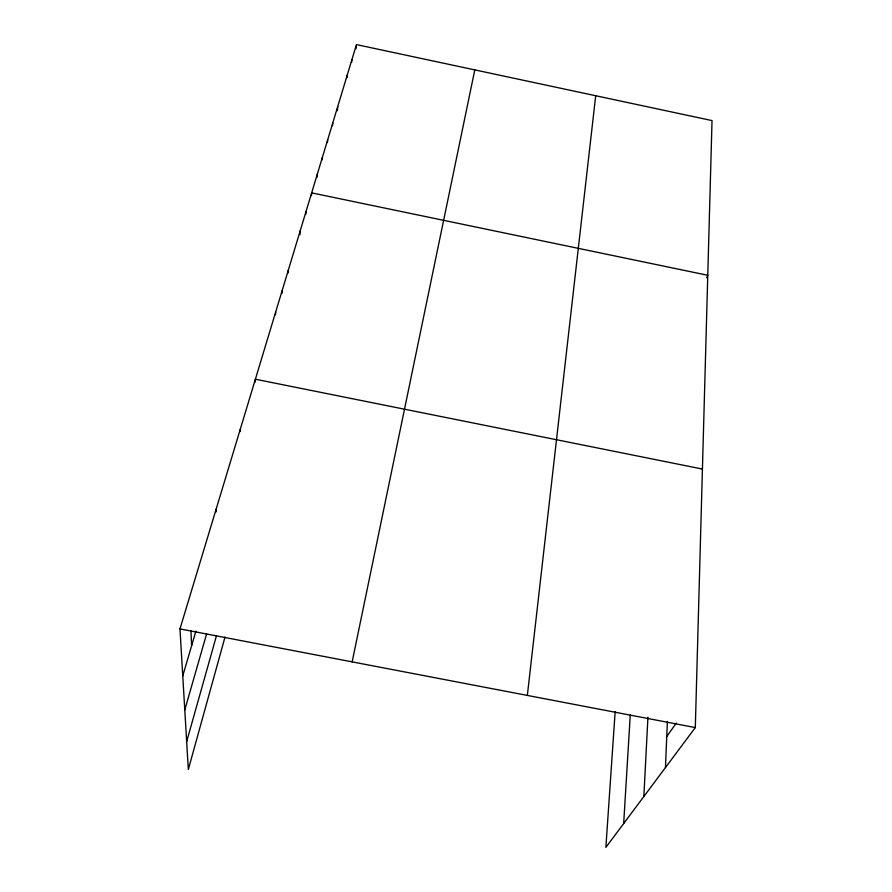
<?xml version="1.0" encoding="UTF-8"?>
<svg xmlns="http://www.w3.org/2000/svg" width="892" height="892" viewBox="0 0 892 892"><rect width="100%" height="100%" fill="white"/><g stroke="black" fill="none" stroke-linecap="round" stroke-linejoin="round"><path stroke-width="1.34" d="M240.349 431.594L240.394 428.829M615.157 711.727L605.869 847.4L695.303 727.582L712.028 120.587L356.443 44.6L179.972 628.905L188.323 769.506L225.018 637.011M255.29 381.988L255.38 379.223L702.428 469.058M665.454 767.566L667.383 721.427M275.539 314.776L275.673 312.01M643.846 796.534L647.938 717.168M281.928 293.535L282.084 290.814M288.149 272.919L288.306 270.187M623.675 823.55L630.265 715.027M300.002 234.674L300.292 230.526M305.856 214.18L306.045 211.46M311.453 195.604L311.654 192.873L707.769 275.282L706.654 277.78M316.916 177.497L317.128 174.754M322.246 159.824L322.469 157.081M327.442 142.586L327.676 139.843M332.515 125.772L332.761 123.007M337.343 110.731L337.722 106.583M347.033 77.637L347.3 74.872M351.649 62.328L351.927 59.563M356.019 48.759L356.298 45.983M527.35 695.426L595.7 95.723M352.15 661.875L474.8 69.888M186.662 741.598L216.466 635.784M184.778 709.932L206.576 634.011M182.76 675.935L195.905 631.123M666.759 736.502L676.303 723.077M179.972 628.905L695.303 727.582M190.933 630.577L191.613 645.752M216.143 509.131L216.165 511.919"/></g></svg>
